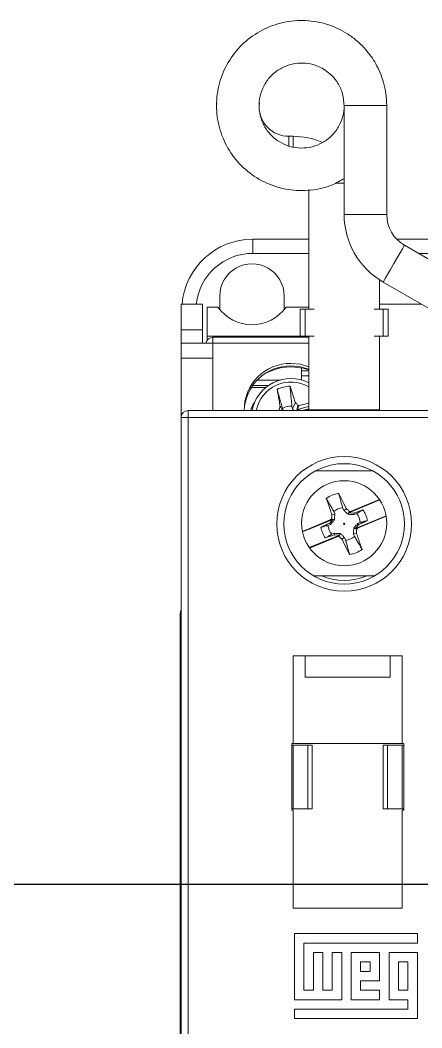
# Model space of a CAD drawing. Header units: millimetres. Extents: x 1004 to 59588, y 686 to 38112.
# Drawn here: x 44277.9 to 44306.2, y 36861.7 to 36932.7 of the extents above; entities that cross this region are included whole.
import ezdxf

# ---------------------------------------------------------------- set-up
doc = ezdxf.new("R2010")
doc.units = ezdxf.units.MM

msp = doc.modelspace()

# ---------------------------------------------------------------- linework, layer by layer
at = {"color": 7, "linetype": 'Continuous', "lineweight": 15}
for p, q in [((44291.777, 36926.876), (44291.765, 36926.723)), ((44291.765, 36926.723), (44291.765, 36926.653)), ((44291.765, 36926.653), (44291.77, 36926.421)), ((44294.765, 36926.723), (44294.788, 36926.891)), ((44300.765, 36926.723), (44300.765, 36919.033)), ((44303.765, 36926.723), (44300.765, 36926.723)), ((44303.765, 36919.033), (44303.765, 36926.723)), ((44297.165, 36924.553), (44296.865, 36924.553)), ((44296.865, 36923.888), (44296.865, 36924.553)), ((44297.165, 36923.799), (44297.165, 36924.553)), ((44300.206, 36921.253), (44300.765, 36921.253)), ((44298.265, 36920.761), (44298.265, 36912.353)), ((44303.765, 36919.033), (44300.765, 36919.033)), ((44294.318, 36917.289), (44294.318, 36916.293)), ((44294.318, 36917.289), (44298.265, 36917.289)), ((44304.474, 36917.289), (44314.265, 36917.289)), ((44310.965, 36913.433), (44305.015, 36916.868)), ((44298.265, 36916.293), (44294.318, 36916.293)), ((44314.265, 36916.293), (44306.01, 36916.293)), ((44303.265, 36912.353), (44303.265, 36914.423)), ((44303.515, 36914.27), (44309.465, 36910.834)), ((44291.999, 36912.309), (44291.999, 36913.289)), ((44296.53, 36913.289), (44296.53, 36912.309)), ((44289.265, 36912.707), (44290.765, 36912.707)), ((44289.265, 36910.907), (44289.265, 36912.707)), ((44290.765, 36910.907), (44290.765, 36912.707)), ((44291.857, 36912.489), (44291.115, 36912.489)), ((44291.115, 36910.447), (44291.115, 36912.489)), ((44298.265, 36912.489), (44296.672, 36912.489)), ((44298.015, 36912.353), (44297.661, 36912.353)), ((44297.661, 36910.453), (44297.661, 36912.353)), ((44298.652, 36912.353), (44298.015, 36912.353)), ((44298.015, 36912.353), (44298.015, 36910.453)), ((44303.515, 36912.353), (44302.878, 36912.353)), ((44303.265, 36912.707), (44306.221, 36912.707)), ((44303.265, 36912.353), (44303.265, 36912.707)), ((44303.869, 36912.353), (44303.515, 36912.353)), ((44303.515, 36910.453), (44303.515, 36912.353)), ((44303.869, 36910.453), (44303.869, 36912.353)), ((44290.765, 36910.907), (44289.265, 36910.907)), ((44289.265, 36910.907), (44289.265, 36909.957)), ((44290.765, 36910.907), (44290.765, 36909.957)), ((44291.115, 36910.447), (44298.265, 36910.447)), ((44291.115, 36910.193), (44291.115, 36910.447)), ((44291.115, 36910.193), (44291.13, 36910.193)), ((44291.115, 36910.174), (44291.115, 36910.193)), ((44298.265, 36910.374), (44291.515, 36910.374)), ((44291.515, 36910.374), (44291.515, 36909.961)), ((44298.015, 36910.453), (44297.661, 36910.453)), ((44298.015, 36910.453), (44298.652, 36910.453)), ((44298.265, 36910.453), (44298.265, 36905.253)), ((44302.878, 36910.453), (44303.515, 36910.453)), ((44303.265, 36905.253), (44303.265, 36910.453)), ((44303.265, 36905.207), (44303.265, 36910.453)), ((44303.515, 36910.453), (44303.869, 36910.453)), ((44291.515, 36909.957), (44289.265, 36909.957)), ((44289.265, 36908.907), (44289.265, 36909.957)), ((44291.515, 36909.961), (44291.515, 36909.957)), ((44298.265, 36909.961), (44291.515, 36909.961)), ((44291.515, 36908.907), (44291.515, 36909.957)), ((44291.515, 36908.907), (44289.265, 36908.907)), ((44289.265, 36904.707), (44289.265, 36908.907)), ((44291.515, 36905.207), (44291.515, 36908.907)), ((44297.765, 36908.207), (44297.765, 36907.359)), ((44298.265, 36908.003), (44297.765, 36908.003)), ((44294.633, 36907.359), (44296.265, 36907.359)), ((44297.765, 36907.663), (44298.265, 36907.663)), ((44294.213, 36906.826), (44295.233, 36906.826)), ((44294.305, 36906.965), (44295.418, 36906.965)), ((44294.594, 36906.077), (44294.41, 36905.759)), ((44289.765, 36905.207), (44309.715, 36905.207)), ((44289.765, 36905.207), (44289.765, 36904.707)), ((44296.146, 36905.207), (44296.193, 36905.247)), ((44296.208, 36905.207), (44296.193, 36905.247)), ((44296.42, 36905.359), (44296.453, 36905.207)), ((44297.127, 36905.321), (44297.077, 36905.521)), ((44297.437, 36905.207), (44297.507, 36905.572)), ((44297.593, 36905.553), (44297.46, 36905.291)), ((44298.265, 36905.49), (44297.46, 36905.291)), ((44297.793, 36905.218), (44297.46, 36905.291)), ((44297.507, 36905.572), (44297.593, 36905.553)), ((44298.265, 36905.72), (44297.593, 36905.553)), ((44297.794, 36905.207), (44297.793, 36905.218)), ((44298.265, 36905.253), (44303.265, 36905.253)), ((44298.356, 36905.253), (44298.295, 36905.207)), ((44299.167, 36905.207), (44299.187, 36905.253)), ((44299.416, 36905.207), (44299.447, 36905.253)), ((44300.765, 36905.262), (44300.644, 36905.217)), ((44300.913, 36905.207), (44300.765, 36905.262)), ((44300.765, 36905.262), (44300.765, 36905.207)), ((44302.343, 36905.253), (44302.362, 36905.207)), ((44302.515, 36905.207), (44302.515, 36905.253)), ((44303.015, 36905.207), (44303.015, 36905.253)), ((44289.265, 36838.707), (44289.265, 36904.707)), ((44289.265, 36904.707), (44289.765, 36904.707)), ((44289.765, 36904.707), (44289.765, 36838.707)), ((44309.715, 36904.707), (44289.765, 36904.707)), ((44302.765, 36900.957), (44298.765, 36900.957)), ((44303.276, 36898.898), (44301.098, 36897.995)), ((44303.255, 36898.931), (44301.219, 36898.087)), ((44300.033, 36898.088), (44300.104, 36897.908)), ((44300.736, 36898.17), (44300.659, 36898.348)), ((44301.219, 36898.087), (44301.098, 36897.995)), ((44301.131, 36898.093), (44301.219, 36898.087)), ((44299.822, 36897.508), (44297.821, 36896.678)), ((44299.972, 36897.528), (44297.829, 36896.64)), ((44299.972, 36897.528), (44299.748, 36897.27)), ((44299.822, 36897.508), (44299.88, 36897.574)), ((44299.972, 36897.528), (44299.822, 36897.508)), ((44301.438, 36897.971), (44301.098, 36897.995)), ((44301.645, 36897.939), (44301.466, 36897.868)), ((44301.557, 36896.887), (44303.718, 36897.783)), ((44301.708, 36896.907), (44303.725, 36897.744)), ((44301.728, 36897.236), (44301.905, 36897.314)), ((44299.802, 36897.178), (44299.625, 36897.101)), ((44301.557, 36896.887), (44301.781, 36897.145)), ((44301.557, 36896.887), (44301.708, 36896.907)), ((44301.708, 36896.907), (44301.65, 36896.841)), ((44298.306, 36895.538), (44300.432, 36896.42)), ((44298.329, 36895.506), (44300.311, 36896.328)), ((44299.884, 36896.476), (44300.064, 36896.546)), ((44300.091, 36896.444), (44300.432, 36896.42)), ((44300.311, 36896.328), (44300.432, 36896.42)), ((44300.399, 36896.322), (44300.311, 36896.328)), ((44300.794, 36896.244), (44300.871, 36896.067)), ((44301.497, 36896.327), (44301.426, 36896.507)), ((44298.588, 36893.557), (44302.942, 36893.557)), ((44289.197, 36890.789), (44289.197, 36852.789)), ((44304.865, 36887.907), (44297.165, 36887.907)), ((44297.165, 36887.907), (44297.165, 36881.707)), ((44298.015, 36886.407), (44298.015, 36887.907)), ((44304.015, 36887.907), (44304.015, 36886.407)), ((44304.865, 36881.707), (44304.865, 36887.907)), ((44304.015, 36886.407), (44298.015, 36886.407)), ((44297.065, 36881.707), (44297.165, 36881.707)), ((44297.065, 36881.707), (44297.065, 36877.007)), ((44297.165, 36881.707), (44304.865, 36881.707)), ((44304.865, 36881.707), (44304.965, 36881.707)), ((44304.965, 36881.707), (44304.965, 36877.007)), ((44297.166, 36881.607), (44297.065, 36881.607)), ((44297.166, 36881.607), (44297.166, 36877.107)), ((44298.215, 36881.607), (44297.166, 36881.607)), ((44298.215, 36881.607), (44298.215, 36877.107)), ((44298.515, 36881.607), (44298.215, 36881.607)), ((44298.515, 36881.607), (44298.515, 36877.107)), ((44303.515, 36877.107), (44303.515, 36881.607)), ((44303.815, 36881.607), (44303.515, 36881.607)), ((44303.815, 36877.107), (44303.815, 36881.607)), ((44304.865, 36881.607), (44303.815, 36881.607)), ((44304.965, 36881.607), (44304.865, 36881.607)), ((44304.865, 36881.607), (44304.865, 36877.107)), ((44297.065, 36877.107), (44297.166, 36877.107)), ((44297.065, 36877.007), (44297.165, 36877.007)), ((44297.165, 36877.007), (44297.165, 36870.107)), ((44297.166, 36877.107), (44298.215, 36877.107)), ((44298.215, 36877.107), (44298.515, 36877.107)), ((44303.515, 36877.107), (44303.815, 36877.107)), ((44303.815, 36877.107), (44304.865, 36877.107)), ((44304.865, 36877.107), (44304.965, 36877.107)), ((44304.865, 36870.107), (44304.865, 36877.007)), ((44304.865, 36877.007), (44304.965, 36877.007)), ((44297.165, 36870.107), (44304.865, 36870.107)), ((44305.932, 36868.307), (44297.265, 36868.307)), ((44297.265, 36868.307), (44297.265, 36863.641)), ((44305.932, 36867.641), (44305.932, 36868.307)), ((44297.928, 36867.641), (44305.932, 36867.641)), ((44297.928, 36864.307), (44297.928, 36867.641)), ((44298.595, 36866.974), (44298.595, 36864.307)), ((44299.261, 36866.974), (44298.595, 36866.974)), ((44299.261, 36864.307), (44299.261, 36866.974)), ((44299.928, 36866.974), (44299.928, 36864.307)), ((44300.595, 36866.974), (44299.928, 36866.974)), ((44300.595, 36863.641), (44300.595, 36866.974)), ((44301.261, 36866.974), (44301.261, 36863.641)), ((44303.261, 36866.974), (44301.261, 36866.974)), ((44303.261, 36864.974), (44303.261, 36866.974)), ((44305.932, 36866.974), (44303.932, 36866.974)), ((44303.932, 36866.974), (44303.932, 36863.641)), ((44305.932, 36862.307), (44305.932, 36866.974)), ((44302.595, 36866.307), (44301.928, 36866.307)), ((44301.928, 36866.307), (44301.928, 36865.641)), ((44302.595, 36865.641), (44302.595, 36866.307)), ((44305.265, 36866.307), (44304.598, 36866.307)), ((44304.598, 36866.307), (44304.598, 36864.307)), ((44305.265, 36864.307), (44305.265, 36866.307)), ((44301.928, 36865.641), (44302.595, 36865.641)), ((44301.928, 36864.974), (44303.261, 36864.974)), ((44301.928, 36864.307), (44301.928, 36864.974)), ((44298.595, 36864.307), (44297.928, 36864.307)), ((44299.928, 36864.307), (44299.261, 36864.307)), ((44303.261, 36864.307), (44301.928, 36864.307)), ((44303.261, 36863.641), (44303.261, 36864.307)), ((44304.598, 36864.307), (44305.265, 36864.307)), ((44297.265, 36863.641), (44300.595, 36863.641)), ((44301.261, 36863.641), (44303.261, 36863.641)), ((44303.932, 36863.641), (44305.265, 36863.641)), ((44305.265, 36863.641), (44305.265, 36862.974)), ((44297.265, 36862.974), (44297.265, 36862.307)), ((44305.265, 36862.974), (44297.265, 36862.974)), ((44297.265, 36862.307), (44305.932, 36862.307))]:
    msp.add_line(p, q, dxfattribs=at)
msp.add_line((44092.042, 36871.789), (44748.186, 36871.789))
at = {"color": 7, "linetype": 'Continuous', "lineweight": 15, "flags": 128}
for points in [[(44305.015, 36916.868), (44304.978, 36916.804), (44304.872, 36916.62), (44304.706, 36916.332), (44304.497, 36915.97), (44304.265, 36915.569), (44304.033, 36915.167), (44303.824, 36914.805), (44303.658, 36914.518), (44303.551, 36914.333), (44303.515, 36914.27), (44303.515, 36914.27)], [(44291.515, 36909.961), (44291.417, 36909.96), (44291.369, 36909.957)], [(44297.015, 36908.533), (44297.679, 36908.467), (44298.265, 36908.291)], [(44298.265, 36908.117), (44297.679, 36908.293), (44297.015, 36908.36)], [(44296.949, 36906.928), (44297.072, 36906.552), (44297.195, 36906.176), (44297.318, 36905.8), (44297.324, 36905.782)], [(44294.162, 36905.207), (44294.324, 36905.6), (44294.41, 36905.759)], [(44296.434, 36905.207), (44296.379, 36905.302), (44296.294, 36905.447), (44296.253, 36905.517)], [(44297.127, 36905.321), (44297.206, 36905.506), (44297.324, 36905.782)], [(44298.514, 36905.253), (44298.516, 36905.25), (44298.535, 36905.207)], [(44300.377, 36899.373), (44300.555, 36899.013), (44300.733, 36898.654), (44300.91, 36898.294), (44300.919, 36898.277)], [(44300.736, 36898.17), (44300.809, 36898.213), (44300.919, 36898.277)], [(44301.046, 36897.887), (44301.078, 36897.965), (44301.131, 36898.093)], [(44300.086, 36897.488), (44300.007, 36897.521), (44299.88, 36897.574)], [(44301.466, 36897.868), (44301.444, 36897.951), (44301.438, 36897.971)], [(44299.802, 36897.178), (44299.759, 36897.252), (44299.748, 36897.27)], [(44301.444, 36896.926), (44301.522, 36896.894), (44301.65, 36896.841)], [(44301.728, 36897.236), (44301.771, 36897.163), (44301.781, 36897.145)], [(44300.064, 36896.546), (44300.086, 36896.464), (44300.091, 36896.444)], [(44300.484, 36896.528), (44300.451, 36896.45), (44300.399, 36896.322)], [(44300.794, 36896.244), (44300.72, 36896.202), (44300.611, 36896.138)], [(44301.152, 36895.042), (44300.975, 36895.401), (44300.797, 36895.761), (44300.619, 36896.121), (44300.611, 36896.138)]]:
    msp.add_lwpolyline(points, dxfattribs=at)
at = {"color": 7, "linetype": 'Continuous', "lineweight": 15}
for centre, radius in [((44300.765, 36897.207), 4.75), ((44300.765, 36897.207), 4.25), ((44300.765, 36897.257), 3), ((44300.765, 36897.207), 0.0467)]:
    msp.add_circle(centre, radius, dxfattribs=at)
for centre, radius, start, end in [((44296.865, 36926.653), 2.1, 180, 270), ((44297.165, 36919.453), 5.1, 66.59444, 90), ((44306.265, 36919.033), 5.5, 180, 240), ((44306.265, 36919.033), 2.5, 180, 240), ((44294.265, 36913.289), 2.266, 359.99891, 180.00109), ((44291.515, 36909.874), 0.5, 90, 170.43553), ((44296.989, 36905.26), 3.273, 89.54288, 180.91851), ((44296.99, 36905.084), 3.276, 89.55917, 177.8409), ((44297.015, 36904.482), 3.8, 70.79725, 119.49998), ((44297.013, 36904.673), 2.793, 63.36986, 168.95585), ((44297.014, 36904.725), 2.494, 59.88554, 168.84285), ((44297.014, 36904.702), 2.227, 91.67078, 116.10092), ((44289.765, 36904.707), 0.5, 90, 180), ((44297.014, 36904.364), 1.159, 86.90573, 120.8657), ((44300.765, 36897.207), 2.2, 100.14322, 124.90213), ((44300.765, 36897.207), 1.145, 95.31638, 129.72896), ((44300.765, 36897.207), 1.652, 8.4191, 36.62625), ((44336.382, 36760.92), 141.711, 104.83315, 104.9187), ((44300.765, 36897.207), 1.145, 5.31638, 39.72896), ((44300.765, 36897.207), 1.652, 188.4191, 216.62625), ((44300.765, 36897.207), 1.145, 185.31638, 219.72896), ((44300.765, 36897.207), 1.145, 275.31638, 309.72896), ((44266.351, 37028.961), 137.019, 284.83169, 284.92017), ((44300.765, 36897.207), 2.2, 280.14322, 304.90213), ((44300.765, 36897.207), 3.989, 246.21191, 293.78809), ((44290.197, 36890.789), 1, 158.72102, 180)]:
    msp.add_arc(centre, radius, start, end, dxfattribs=at)
for centre, major_axis, ratio, start_param, end_param in [((44294.318, 36912.289), (4.11, 2.848), 0.999984, 0.964779, 2.451731), ((44294.318, 36912.293), (3.403, 2.103), 0.999979, 1.017216, 2.484234), ((44294.265, 36914.306), (0, 3.046), 0.984808, 2.210002, 4.073184)]:
    msp.add_ellipse(centre, major_axis=major_axis, ratio=ratio, start_param=start_param, end_param=end_param, dxfattribs=at)
for points, knots in [([(44303.765, 36926.723), (44303.753, 36927.007), (44303.731, 36927.558), (44303.511, 36928.561), (44303.071, 36929.629), (44302.372, 36930.62), (44301.658, 36931.318), (44300.974, 36931.813), (44300.07, 36932.304), (44298.827, 36932.698), (44297.247, 36932.771), (44295.691, 36932.428), (44294.276, 36931.69), (44293.102, 36930.61), (44292.251, 36929.261), (44291.78, 36927.737), (44291.723, 36926.142), (44292.083, 36924.589), (44292.835, 36923.182), (44293.929, 36922.019), (44295.286, 36921.183), (44296.817, 36920.726), (44298.405, 36920.698), (44299.771, 36920.983), (44300.494, 36921.421), (44300.765, 36921.585)], [0, 0, 0, 0, 0.027104, 0.052571, 0.09792, 0.136472, 0.167828, 0.192929, 0.216994, 0.266031, 0.316158, 0.366531, 0.416784, 0.466992, 0.517355, 0.567613, 0.617822, 0.668187, 0.718453, 0.768657, 0.819015, 0.869289, 0.919494, 0.969847, 1, 1, 1, 1]), ([(44300.757, 36926.774), (44300.76, 36926.753), (44300.798, 36926.471), (44300.678, 36925.92), (44300.385, 36925.186), (44299.889, 36924.557), (44299.253, 36924.078), (44298.511, 36923.782), (44297.719, 36923.689), (44296.931, 36923.805), (44296.199, 36924.124), (44295.575, 36924.622), (44295.104, 36925.264), (44294.815, 36926.008), (44294.731, 36926.802), (44294.856, 36927.588), (44295.182, 36928.317), (44295.687, 36928.935), (44296.334, 36929.4), (44297.075, 36929.678), (44297.835, 36929.753), (44298.445, 36929.662), (44298.931, 36929.498), (44299.353, 36929.287), (44299.828, 36928.935), (44300.294, 36928.393), (44300.681, 36927.639), (44300.735, 36927.042), (44300.765, 36926.723)], [0, 0, 0, 0, 0.003347, 0.045229, 0.086979, 0.128842, 0.170739, 0.212493, 0.254345, 0.296248, 0.338002, 0.379848, 0.421761, 0.463514, 0.505346, 0.547264, 0.589023, 0.630851, 0.672776, 0.714533, 0.755266, 0.793022, 0.811883, 0.836555, 0.867816, 0.905403, 0.949435, 1, 1, 1, 1]), ([(44296.253, 36905.517), (44296.229, 36905.647), (44296.181, 36905.909), (44296.108, 36906.304), (44296.059, 36906.569), (44296.034, 36906.702)], [0, 0, 0, 0, 0.328071, 0.664036, 1, 1, 1, 1]), ([(44296.034, 36906.702), (44296.068, 36906.584), (44296.125, 36906.385), (44296.218, 36906.062), (44296.295, 36905.794), (44296.357, 36905.576), (44296.393, 36905.452), (44296.411, 36905.39), (44296.42, 36905.359)], [0, 0, 0, 0, 0.263002, 0.445586, 0.722793, 0.861396, 0.930698, 1, 1, 1, 1]), ([(44297.077, 36905.521), (44297.074, 36905.554), (44297.068, 36905.619), (44297.056, 36905.749), (44297.035, 36905.977), (44297.01, 36906.258), (44296.979, 36906.596), (44296.96, 36906.805), (44296.949, 36906.928)], [0, 0, 0, 0, 0.069302, 0.138604, 0.277207, 0.554413, 0.736998, 1, 1, 1, 1]), ([(44296.193, 36905.247), (44296.201, 36905.283), (44296.216, 36905.354), (44296.237, 36905.444), (44296.249, 36905.499), (44296.253, 36905.517)], [0, 0, 0, 0, 0.396393, 0.792783, 1, 1, 1, 1]), ([(44297.214, 36905.207), (44297.209, 36905.214), (44297.18, 36905.251), (44297.151, 36905.289), (44297.127, 36905.321)], [0, 0, 0, 0, 0.163981, 1, 1, 1, 1]), ([(44297.324, 36905.782), (44297.34, 36905.763), (44297.402, 36905.693), (44297.462, 36905.623), (44297.507, 36905.572)], [0, 0, 0, 0, 0.271065, 1, 1, 1, 1]), ([(44298.265, 36905.303), (44298.241, 36905.299), (44298.084, 36905.27), (44297.926, 36905.242), (44297.793, 36905.218)], [0, 0, 0, 0, 0.151715, 1, 1, 1, 1]), ([(44299.899, 36897.854), (44299.856, 36897.981), (44299.769, 36898.237), (44299.638, 36898.623), (44299.55, 36898.882), (44299.506, 36899.012)], [0, 0, 0, 0, 0.32807, 0.664034, 1, 1, 1, 1]), ([(44299.506, 36899.012), (44299.552, 36898.931), (44299.63, 36898.794), (44299.757, 36898.572), (44299.862, 36898.388), (44299.947, 36898.238), (44299.996, 36898.152), (44300.021, 36898.11), (44300.033, 36898.088)], [0, 0, 0, 0, 0.263001, 0.445588, 0.722793, 0.861397, 0.930699, 1, 1, 1, 1]), ([(44300.659, 36898.348), (44300.652, 36898.371), (44300.639, 36898.419), (44300.613, 36898.514), (44300.567, 36898.68), (44300.511, 36898.885), (44300.443, 36899.132), (44300.402, 36899.283), (44300.377, 36899.373)], [0, 0, 0, 0, 0.069301, 0.138603, 0.277207, 0.554412, 0.736999, 1, 1, 1, 1]), ([(44301.046, 36897.887), (44300.999, 36897.93), (44300.923, 36897.999), (44300.82, 36898.093), (44300.764, 36898.145), (44300.736, 36898.17)], [0, 0, 0, 0, 0.44621, 0.722889, 1, 1, 1, 1]), ([(44300.919, 36898.277), (44300.938, 36898.26), (44301.009, 36898.199), (44301.08, 36898.137), (44301.131, 36898.093)], [0, 0, 0, 0, 0.271066, 1, 1, 1, 1]), ([(44302.09, 36898.193), (44302.001, 36898.163), (44301.784, 36898.089), (44301.567, 36898.015), (44301.438, 36897.971)], [0, 0, 0, 0, 0.409245, 1, 1, 1, 1]), ([(44302.09, 36898.193), (44302.028, 36898.157), (44301.922, 36898.097), (44301.795, 36898.025), (44301.71, 36897.976), (44301.667, 36897.952), (44301.645, 36897.939)], [0, 0, 0, 0, 0.422986, 0.711493, 0.855748, 1, 1, 1, 1]), ([(44300.086, 36897.488), (44300.043, 36897.441), (44299.973, 36897.365), (44299.879, 36897.263), (44299.827, 36897.207), (44299.802, 36897.178)], [0, 0, 0, 0, 0.44621, 0.722891, 1, 1, 1, 1]), ([(44299.88, 36897.574), (44299.882, 36897.611), (44299.887, 36897.685), (44299.894, 36897.778), (44299.898, 36897.835), (44299.899, 36897.854)], [0, 0, 0, 0, 0.396392, 0.792782, 1, 1, 1, 1]), ([(44300.104, 36897.908), (44300.102, 36897.874), (44300.099, 36897.804), (44300.093, 36897.665), (44300.089, 36897.558), (44300.086, 36897.488)], [0, 0, 0, 0, 0.254447, 0.508913, 1, 1, 1, 1]), ([(44301.466, 36897.868), (44301.431, 36897.87), (44301.361, 36897.873), (44301.222, 36897.879), (44301.116, 36897.884), (44301.046, 36897.887)], [0, 0, 0, 0, 0.254447, 0.508912, 1, 1, 1, 1]), ([(44301.781, 36897.145), (44301.897, 36897.202), (44302.103, 36897.303), (44302.308, 36897.405), (44302.399, 36897.449)], [0, 0, 0, 0, 0.561169, 1, 1, 1, 1]), ([(44301.905, 36897.314), (44301.929, 36897.32), (44301.976, 36897.333), (44302.071, 36897.359), (44302.212, 36897.398), (44302.329, 36897.43), (44302.399, 36897.449)], [0, 0, 0, 0, 0.144252, 0.288506, 0.577014, 1, 1, 1, 1]), ([(44299.748, 36897.27), (44299.633, 36897.213), (44299.427, 36897.112), (44299.221, 36897.01), (44299.131, 36896.966)], [0, 0, 0, 0, 0.561171, 1, 1, 1, 1]), ([(44299.625, 36897.101), (44299.601, 36897.095), (44299.553, 36897.082), (44299.458, 36897.055), (44299.317, 36897.017), (44299.2, 36896.985), (44299.131, 36896.966)], [0, 0, 0, 0, 0.144252, 0.288507, 0.577015, 1, 1, 1, 1]), ([(44301.426, 36896.507), (44301.427, 36896.541), (44301.43, 36896.611), (44301.436, 36896.75), (44301.441, 36896.856), (44301.444, 36896.926)], [0, 0, 0, 0, 0.254447, 0.508908, 1, 1, 1, 1]), ([(44301.444, 36896.926), (44301.487, 36896.973), (44301.557, 36897.05), (44301.651, 36897.152), (44301.702, 36897.208), (44301.728, 36897.236)], [0, 0, 0, 0, 0.4462117, 0.7228877, 1, 1, 1, 1]), ([(44301.65, 36896.841), (44301.647, 36896.804), (44301.643, 36896.73), (44301.636, 36896.637), (44301.632, 36896.58), (44301.63, 36896.561)], [0, 0, 0, 0, 0.396392, 0.792782, 1, 1, 1, 1]), ([(44299.439, 36896.222), (44299.502, 36896.258), (44299.607, 36896.318), (44299.734, 36896.39), (44299.82, 36896.439), (44299.863, 36896.463), (44299.884, 36896.476)], [0, 0, 0, 0, 0.422985, 0.711493, 0.855748, 1, 1, 1, 1]), ([(44299.439, 36896.222), (44299.528, 36896.252), (44299.745, 36896.326), (44299.963, 36896.4), (44300.091, 36896.444)], [0, 0, 0, 0, 0.409242, 1, 1, 1, 1]), ([(44300.064, 36896.546), (44300.099, 36896.545), (44300.169, 36896.542), (44300.307, 36896.536), (44300.414, 36896.531), (44300.484, 36896.528)], [0, 0, 0, 0, 0.254447, 0.508909, 1, 1, 1, 1]), ([(44300.611, 36896.138), (44300.592, 36896.155), (44300.521, 36896.216), (44300.45, 36896.277), (44300.399, 36896.322)], [0, 0, 0, 0, 0.271072, 1, 1, 1, 1]), ([(44300.484, 36896.528), (44300.531, 36896.485), (44300.607, 36896.416), (44300.71, 36896.322), (44300.766, 36896.27), (44300.794, 36896.244)], [0, 0, 0, 0, 0.44621, 0.722888, 1, 1, 1, 1]), ([(44300.871, 36896.067), (44300.877, 36896.044), (44300.891, 36895.996), (44300.917, 36895.901), (44300.962, 36895.735), (44301.019, 36895.53), (44301.086, 36895.283), (44301.128, 36895.132), (44301.152, 36895.042)], [0, 0, 0, 0, 0.069301, 0.138604, 0.277207, 0.554412, 0.736998, 1, 1, 1, 1]), ([(44302.024, 36895.403), (44301.977, 36895.484), (44301.899, 36895.621), (44301.772, 36895.843), (44301.667, 36896.027), (44301.582, 36896.177), (44301.533, 36896.262), (44301.509, 36896.305), (44301.497, 36896.327)], [0, 0, 0, 0, 0.263001, 0.445588, 0.722793, 0.861397, 0.930699, 1, 1, 1, 1]), ([(44301.63, 36896.561), (44301.673, 36896.434), (44301.76, 36896.178), (44301.891, 36895.792), (44301.979, 36895.533), (44302.024, 36895.403)], [0, 0, 0, 0, 0.328071, 0.664036, 1, 1, 1, 1])]:
    msp.add_open_spline(points, degree=3, knots=knots, dxfattribs=at)

doc.saveas('drawing.dxf')
